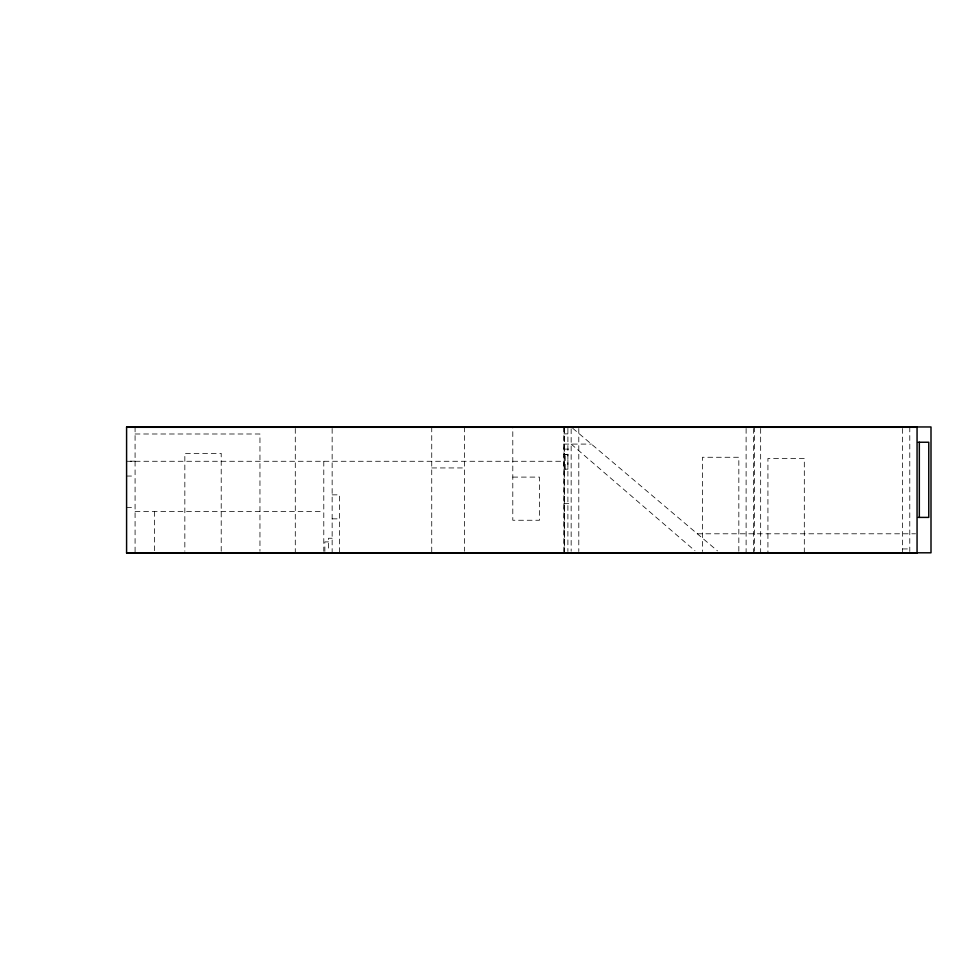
<?xml version="1.0" encoding="UTF-8"?>
<svg xmlns="http://www.w3.org/2000/svg" width="980" height="980" viewBox="0 0 980 980"><rect width="100%" height="100%" fill="white"/><g stroke="black" fill="none" stroke-linecap="round" stroke-linejoin="round"><path stroke-width="0.73" stroke-dasharray="4.9 3.68" d="M564.345 454.647L567.898 454.647L567.898 469.187L563.88 469.187L564.345 454.647M565.215 469.187L565.215 454.647M135.081 461.139L126.592 461.274L564.002 461.274M563.88 433.883L567.898 433.883M135.081 433.993L259.957 433.993L259.957 551.274M563.88 444.087L591.381 444.087M563.88 449.11L571.156 449.11M563.88 454.414L567.898 454.414M431.739 467.938L464.471 467.938M126.592 476.047L135.081 476.047M512.797 477.101L539.466 477.101L539.466 520.258L512.797 520.258L512.797 426.962M332.147 494.851L339.423 494.851L339.423 552.806M563.88 503.659L571.156 503.659M126.592 507.567L135.081 507.567M135.081 511.474L323.792 511.474M332.147 518.849L339.423 518.849M697.307 533.794L915.528 533.794M332.147 538.253L328.508 538.253L328.508 551.434M328.508 541.891L324.87 541.891L324.87 551.434M902.507 548.935L909.783 548.935M572.724 428.285L717.507 550.895M571.156 444.087L694.992 550.809M564.211 446.917L564.345 551.274L564.211 426.962M909.783 426.962L909.783 551.507M902.507 428.481L902.507 552.806M804.311 552.806L804.311 458.481L767.928 458.481L767.928 552.806M760.664 428.468L760.664 552.806M754.6 426.962L754.6 551.287M753.387 428.468L753.387 552.806M746.111 428.468L746.111 552.806M738.834 551.287L738.834 457.268L702.464 457.268L702.464 551.52M578.8 428.481L578.8 551.52M571.156 428.824L571.156 551.274M567.898 428.346L567.898 551.52M564.26 428.174L564.26 551.52M563.88 426.962L563.88 552.806M464.471 426.962L464.471 551.287M431.739 426.962L431.739 552.806M332.147 428.468L332.147 552.806M323.792 461.274L323.792 551.311M295.286 428.468L295.286 552.806M221.211 551.274L221.211 453.385L184.84 453.385L184.84 551.274M154.472 511.474L154.472 551.274M135.081 426.962L135.081 552.806"/><path stroke-width="1.47" d="M126.592 427.292L917.06 427.292M918.321 442.237L928.77 442.237L928.77 517.403L918.321 517.403M919.326 442.237L919.326 517.403M917.06 426.962L917.06 553.038L126.592 553.038L126.592 426.962L931 426.962L931 552.806L126.592 552.806L141.145 552.806"/></g></svg>
